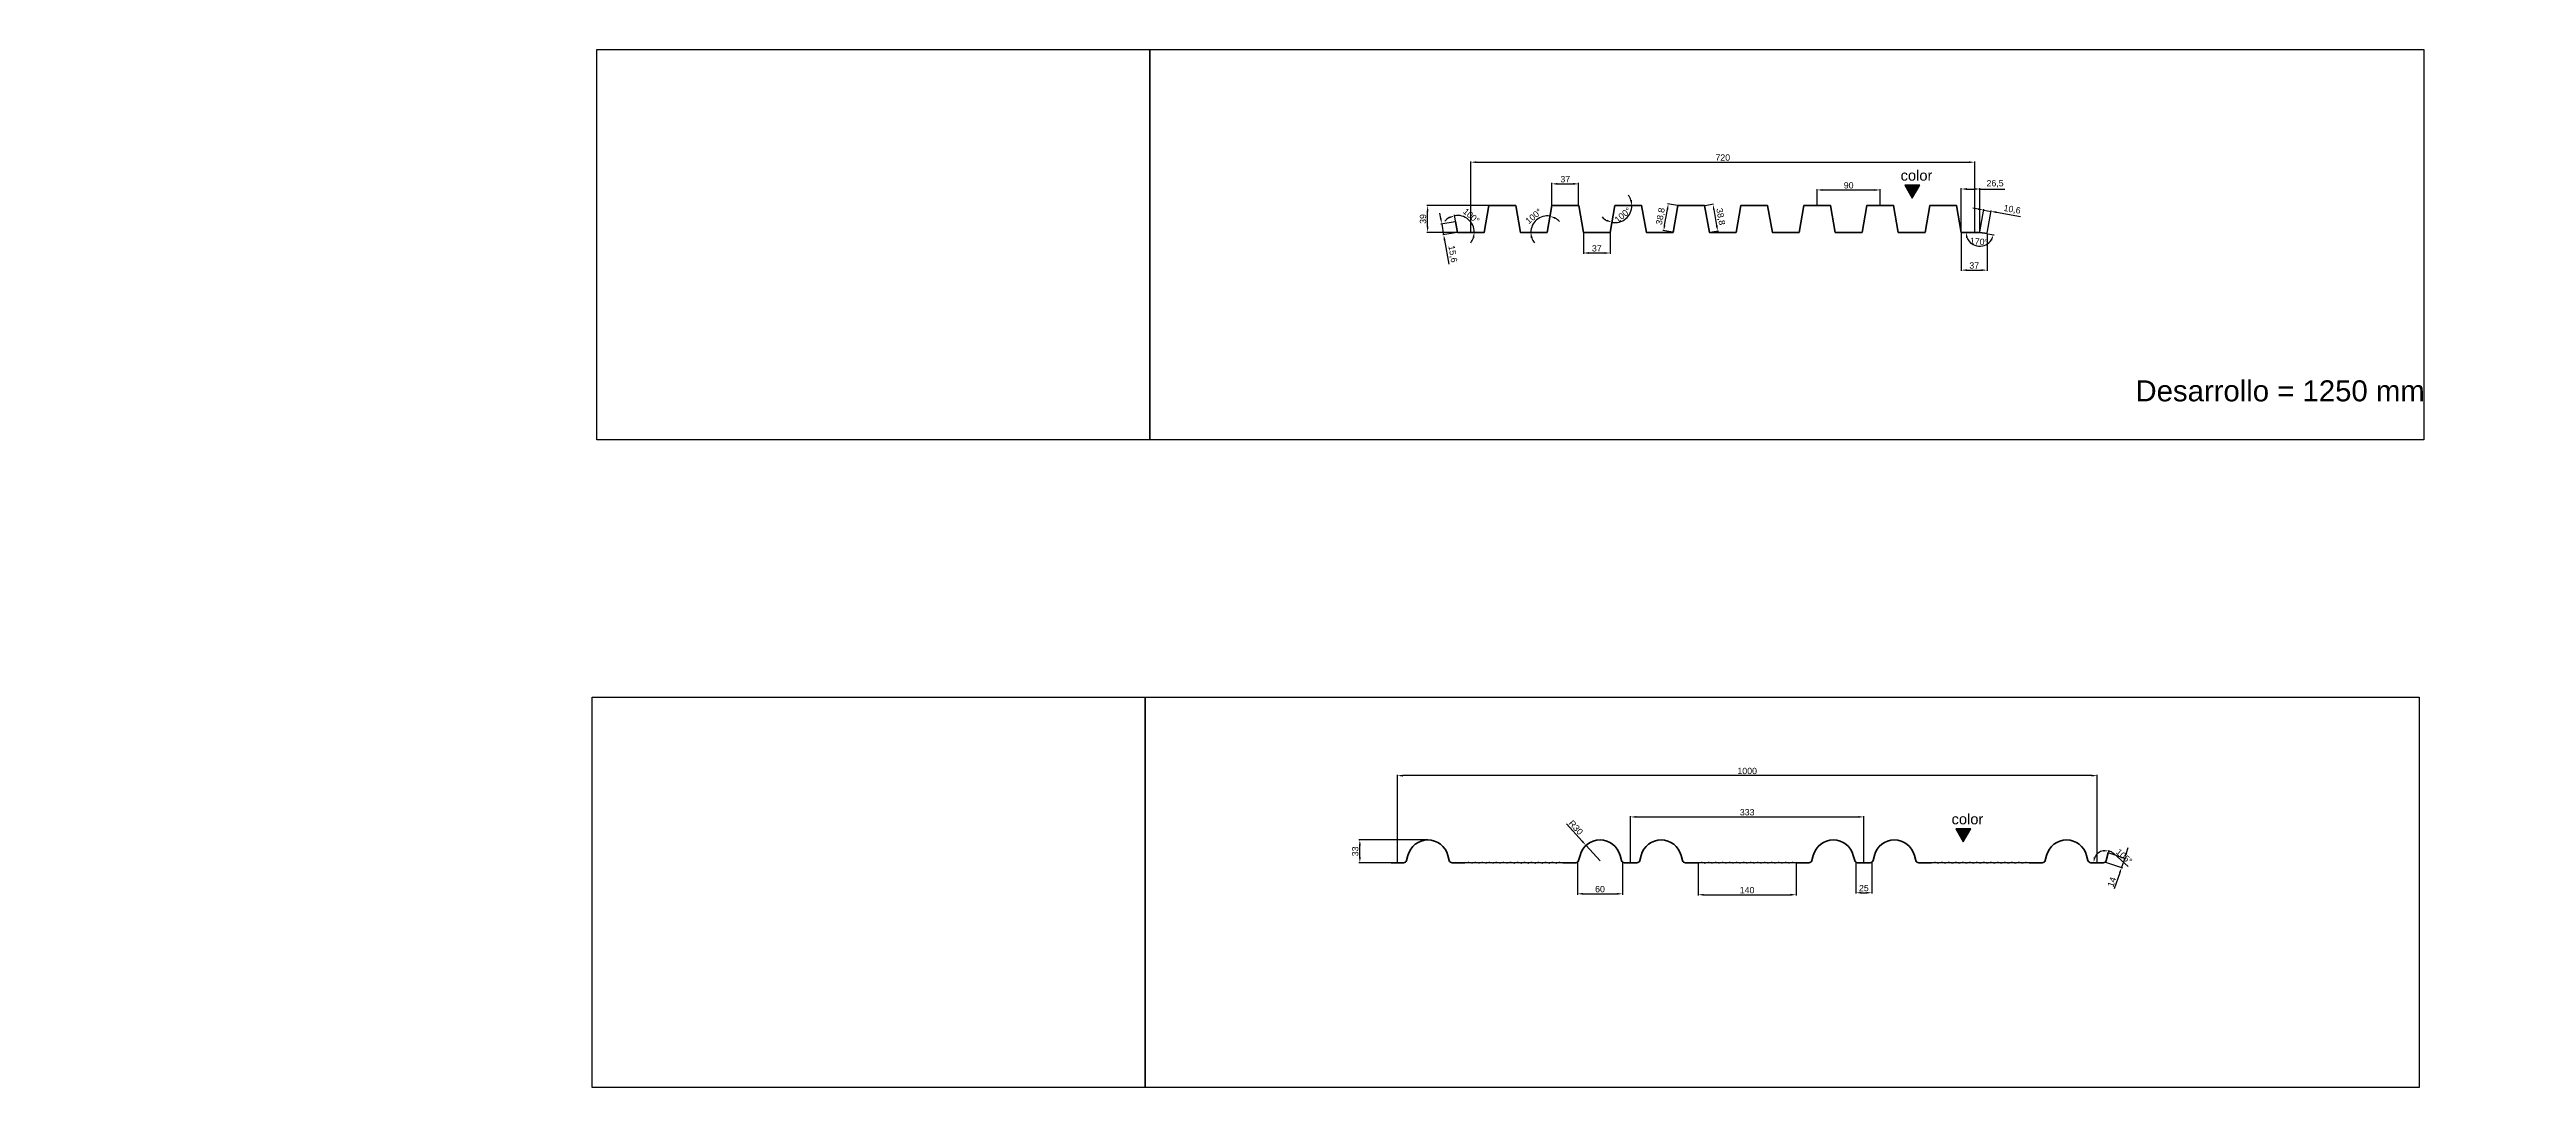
# Model space of a CAD drawing. Header units: millimetres. Extents: x 4334 to 41995838936, y 18500 to 30334.
# Drawn here: x 22314 to 25853, y 21992 to 23474 of the extents above; entities that cross this region are included whole.
import ezdxf

# ---------------------------------------------------------------- set-up
doc = ezdxf.new("R2010")
doc.units = ezdxf.units.MM
doc.layers.add('ANOTACIONES', color=7, linetype='Continuous', plot=False)
doc.layers.add('COTAS1', color=7, linetype='Continuous', lineweight=0)
doc.layers.add('FIBRA NEUTRA', color=1, linetype='Continuous', lineweight=40)
doc.layers.add('RECUADROS', color=253, linetype='Continuous')
doc.styles.get("Standard").update_dxf_attribs({"font": 'arial.ttf'})
doc.dimstyles.new('ISO-25', dxfattribs={"dimtxt": 9, "dimasz": 8, "dimexe": 1.25, "dimexo": 0.625, "dimgap": 2, "dimtad": 1, "dimdec": 1, "dimtxsty": 'Standard', "dimcen": 2.5, "dimadec": 0, "dimazin": 0, "dimtfac": 1, "dimtdec": 1, "dimtmove": 0, "dimatfit": 3, "dimfxl": 1, "dimarcsym": 0})

# ---------------------------------------------------------------- blocks, each defined once
blk = doc.blocks.new('*D238')
at = {"layer": 'COTAS1', "color": 0, "lineweight": -2, "transparency": 16777216}
for p, q in [((24239.4, 22313.2), (24239.4, 22438.2)), ((25231.3, 22437), (24247.4, 22437)), ((25239.3, 22313.2), (25239.3, 22438.2))]:
    blk.add_line(p, q, dxfattribs=at)
at = {"layer": 'COTAS1', "color": 0, "transparency": 16777216}
for points in [[(24247.4, 22438.3), (24247.4, 22435.6), (24239.4, 22437)], [(25231.3, 22438.3), (25231.3, 22435.6), (25239.3, 22437)]]:
    blk.add_solid(points, dxfattribs=at)
at = {"layer": 'Defpoints', "color": 0, "transparency": 16777216}
for p in [(24239.4, 22437), (24239.4, 22312.6), (25239.3, 22312.6)]:
    blk.add_point(p, dxfattribs=at)
at = {"layer": 'COTAS1', "color": 0, "transparency": 16777216, "insert": (24739.3, 22443.6), "char_height": 9, "attachment_point": 5}
blk.add_mtext('1000', dxfattribs=at)
blk = doc.blocks.new('*D239')
at = {"layer": 'COTAS1', "color": 0, "lineweight": -2, "transparency": 16777216}
for p, q in [((24481, 22367.9), (24503.6, 22343.2)), ((24529, 22315.5), (24509, 22337.3))]:
    blk.add_line(p, q, dxfattribs=at)
at = {"layer": 'COTAS1', "color": 0, "transparency": 16777216}
blk.add_solid([(24504.6, 22344.1), (24502.7, 22342.3), (24509, 22337.3)], dxfattribs=at)
at = {"layer": 'Defpoints', "color": 0, "transparency": 16777216}
for p in [(24509, 22337.3), (24529, 22315.5)]:
    blk.add_point(p, dxfattribs=at)
at = {"layer": 'COTAS1', "color": 0, "transparency": 16777216, "insert": (24494.5, 22362.9), "char_height": 9, "attachment_point": 5, "rotation": 312.5047}
blk.add_mtext('R30', dxfattribs=at)
blk = doc.blocks.new('*D240')
at = {"layer": 'COTAS1', "color": 0, "lineweight": -2, "transparency": 16777216}
for p, q in [((24572.7, 22313.2), (24572.7, 22379.3)), ((24580.7, 22378), (24898, 22378)), ((24906, 22313.2), (24906, 22379.3))]:
    blk.add_line(p, q, dxfattribs=at)
at = {"layer": 'COTAS1', "color": 0, "transparency": 16777216}
for points in [[(24580.7, 22379.3), (24580.7, 22376.7), (24572.7, 22378)], [(24898, 22379.3), (24898, 22376.7), (24906, 22378)]]:
    blk.add_solid(points, dxfattribs=at)
at = {"layer": 'Defpoints', "color": 0, "transparency": 16777216}
for p in [(24906, 22378), (24572.7, 22312.6), (24906, 22312.6)]:
    blk.add_point(p, dxfattribs=at)
at = {"layer": 'COTAS1', "color": 0, "transparency": 16777216, "insert": (24739.3, 22384.6), "char_height": 9, "attachment_point": 5}
blk.add_mtext('333', dxfattribs=at)
blk = doc.blocks.new('*D241')
at = {"layer": 'COTAS1', "color": 0, "lineweight": -2, "transparency": 16777216}
for p, q in [((24282.4, 22345.1), (24184.6, 22345.1)), ((24185.8, 22320.6), (24185.8, 22337.1)), ((24229.9, 22312.6), (24184.6, 22312.6))]:
    blk.add_line(p, q, dxfattribs=at)
at = {"layer": 'COTAS1', "color": 0, "transparency": 16777216}
for points in [[(24184.5, 22337.1), (24187.2, 22337.1), (24185.8, 22345.1)], [(24184.5, 22320.6), (24187.2, 22320.6), (24185.8, 22312.6)]]:
    blk.add_solid(points, dxfattribs=at)
at = {"layer": 'Defpoints', "color": 0, "transparency": 16777216}
for p in [(24185.8, 22345.1), (24283, 22345.1), (24230.5, 22312.6)]:
    blk.add_point(p, dxfattribs=at)
at = {"layer": 'COTAS1', "color": 0, "transparency": 16777216, "insert": (24179.3, 22328.8), "char_height": 9, "attachment_point": 5, "rotation": 90}
blk.add_mtext('33', dxfattribs=at)
blk = doc.blocks.new('*D242')
at = {"layer": 'COTAS1', "color": 0, "lineweight": -2, "transparency": 16777216}
for p, q in [((25281.2, 22326.5), (25283.8, 22334.1)), ((25251.4, 22313.3), (25275.4, 22305.2)), ((25255.9, 22326.6), (25279.9, 22318.5)), ((25271.6, 22298), (25263.9, 22275.3)), ((25278.7, 22318.9), (25274.2, 22305.6))]:
    blk.add_line(p, q, dxfattribs=at)
at = {"layer": 'COTAS1', "color": 0, "transparency": 16777216}
for points in [[(25270.4, 22298.5), (25272.9, 22297.6), (25274.2, 22305.6)], [(25280, 22326.9), (25282.5, 22326.1), (25278.7, 22318.9)]]:
    blk.add_solid(points, dxfattribs=at)
at = {"layer": 'Defpoints', "color": 0, "transparency": 16777216}
for p in [(25250.8, 22313.5), (25255.3, 22326.8), (25274.2, 22305.6)]:
    blk.add_point(p, dxfattribs=at)
at = {"layer": 'COTAS1', "color": 0, "transparency": 16777216, "insert": (25260.3, 22285), "char_height": 9, "attachment_point": 5, "rotation": 71.3294}
blk.add_mtext('14', dxfattribs=at)
blk = doc.blocks.new('*D243')
at = {"layer": 'COTAS1', "color": 0, "lineweight": -2, "transparency": 16777216}
for p, q in [((25255.5, 22327.4), (25256.4, 22330.7)), ((25263.1, 22325.7), (25283.9, 22307.2))]:
    blk.add_line(p, q, dxfattribs=at)
for start, end in [(101.5339, 153.466), (48.466, 74.9999)]:
    blk.add_arc((25251.5, 22312.6), 17.4, start, end, dxfattribs=at)
at = {"layer": 'COTAS1', "color": 0, "transparency": 16777216}
for points in [[(25237.2, 22320.1), (25234.6, 22320.7), (25234.1, 22312.6)], [(25248.1, 22331), (25248, 22328.4), (25256, 22329.4)]]:
    blk.add_solid(points, dxfattribs=at)
at = {"layer": 'Defpoints', "color": 0, "transparency": 16777216}
for p in [(25230.4, 22312.6), (25237.3, 22322.6), (25248.2, 22312.6), (25252.4, 22315.8), (25255.3, 22326.8)]:
    blk.add_point(p, dxfattribs=at)
at = {"layer": 'COTAS1', "color": 0, "transparency": 16777216, "insert": (25277.9, 22321.4), "char_height": 9, "attachment_point": 5, "rotation": 318.466}
blk.add_mtext('105°', dxfattribs=at)
blk = doc.blocks.new('*D244')
at = {"layer": 'COTAS1', "color": 0, "lineweight": -2, "transparency": 16777216}
for p, q in [((24496.9, 22312.9), (24496.9, 22266.9)), ((24561.1, 22312.9), (24561.1, 22266.9)), ((24504.9, 22268.2), (24553.1, 22268.2))]:
    blk.add_line(p, q, dxfattribs=at)
at = {"layer": 'COTAS1', "color": 0, "transparency": 16777216}
for points in [[(24504.9, 22269.5), (24504.9, 22266.8), (24496.9, 22268.2)], [(24553.1, 22269.5), (24553.1, 22266.8), (24561.1, 22268.2)]]:
    blk.add_solid(points, dxfattribs=at)
at = {"layer": 'Defpoints', "color": 0, "transparency": 16777216}
for p in [(24496.9, 22313.5), (24561.1, 22313.5), (24561.1, 22268.2)]:
    blk.add_point(p, dxfattribs=at)
at = {"layer": 'COTAS1', "color": 0, "transparency": 16777216, "insert": (24529, 22274.8), "char_height": 9, "attachment_point": 5}
blk.add_mtext('60', dxfattribs=at)
blk = doc.blocks.new('*D245')
at = {"layer": 'COTAS1', "color": 0, "lineweight": -2, "transparency": 16777216}
for p, q in [((24669.3, 22312), (24669.3, 22265.6)), ((24809.1, 22312), (24809.1, 22265.6)), ((24677.3, 22266.8), (24801.1, 22266.8))]:
    blk.add_line(p, q, dxfattribs=at)
at = {"layer": 'COTAS1', "color": 0, "transparency": 16777216}
for points in [[(24677.3, 22268.2), (24677.3, 22265.5), (24669.3, 22266.8)], [(24801.1, 22268.2), (24801.1, 22265.5), (24809.1, 22266.8)]]:
    blk.add_solid(points, dxfattribs=at)
at = {"layer": 'Defpoints', "color": 0, "transparency": 16777216}
for p in [(24669.3, 22312.6), (24809.1, 22312.6), (24809.1, 22266.8)]:
    blk.add_point(p, dxfattribs=at)
at = {"layer": 'COTAS1', "color": 0, "transparency": 16777216, "insert": (24739.2, 22273.4), "char_height": 9, "attachment_point": 5}
blk.add_mtext('140', dxfattribs=at)
blk = doc.blocks.new('*D246')
at = {"layer": 'COTAS1', "color": 0, "lineweight": -2, "transparency": 16777216}
for p, q in [((24894.4, 22312.9), (24894.4, 22268.4)), ((24917.5, 22312.9), (24917.5, 22268.4)), ((24902.4, 22269.7), (24909.5, 22269.7))]:
    blk.add_line(p, q, dxfattribs=at)
at = {"layer": 'COTAS1', "color": 0, "transparency": 16777216}
for points in [[(24902.4, 22271), (24902.4, 22268.4), (24894.4, 22269.7)], [(24909.5, 22271), (24909.5, 22268.4), (24917.5, 22269.7)]]:
    blk.add_solid(points, dxfattribs=at)
at = {"layer": 'Defpoints', "color": 0, "transparency": 16777216}
for p in [(24894.4, 22313.5), (24917.5, 22313.5), (24917.5, 22269.7)]:
    blk.add_point(p, dxfattribs=at)
at = {"layer": 'COTAS1', "color": 0, "transparency": 16777216, "insert": (24906, 22276.3), "char_height": 9, "attachment_point": 5}
blk.add_mtext('25', dxfattribs=at)
blk = doc.blocks.new('Color superior')
at = {"layer": 'ANOTACIONES'}
h = blk.add_hatch(color=256, dxfattribs=at)
h.dxf.hatch_style = 1
h.paths.add_polyline_path([(10.7, 18.6), (-10.7, 18.6), (0, 0)])
blk.add_lwpolyline([(0, 0), (10.7, 18.6), (-10.7, 18.6)], close=True, dxfattribs=at)
at = {"layer": 'ANOTACIONES', "insert": (-16.7, 40.1), "char_height": 15, "attachment_point": 1}
blk.add_mtext_dynamic_manual_height_columns('color', width=249.804, gutter_width=75, heights=[0], dxfattribs=at)
blk = doc.blocks.new('*D247')
at = {"layer": 'COTAS1', "color": 0, "lineweight": -2, "transparency": 16777216}
for p, q in [((24460.2, 23251.9), (24460.2, 23283.6)), ((24468.2, 23282.3), (24490.5, 23282.3)), ((24498.5, 23251.9), (24498.5, 23283.6))]:
    blk.add_line(p, q, dxfattribs=at)
at = {"layer": 'COTAS1', "color": 0, "transparency": 16777216}
for points in [[(24468.2, 23283.7), (24468.2, 23281), (24460.2, 23282.3)], [(24490.5, 23283.7), (24490.5, 23281), (24498.5, 23282.3)]]:
    blk.add_solid(points, dxfattribs=at)
at = {"layer": 'Defpoints', "color": 0, "transparency": 16777216}
for p in [(24498.5, 23282.3), (24460.2, 23251.3), (24498.5, 23251.3)]:
    blk.add_point(p, dxfattribs=at)
at = {"layer": 'COTAS1', "color": 0, "transparency": 16777216, "insert": (24479.4, 23288.9), "char_height": 9, "attachment_point": 5}
blk.add_mtext('37', dxfattribs=at)
blk = doc.blocks.new('*D248')
at = {"layer": 'COTAS1', "color": 0, "lineweight": -2, "transparency": 16777216}
for p, q in [((24505.3, 23212.4), (24505.3, 23182.3)), ((24513.3, 23183.6), (24535.5, 23183.6)), ((24543.5, 23212.4), (24543.5, 23182.3))]:
    blk.add_line(p, q, dxfattribs=at)
at = {"layer": 'COTAS1', "color": 0, "transparency": 16777216}
for points in [[(24513.3, 23184.9), (24513.3, 23182.2), (24505.3, 23183.6)], [(24535.5, 23184.9), (24535.5, 23182.2), (24543.5, 23183.6)]]:
    blk.add_solid(points, dxfattribs=at)
at = {"layer": 'Defpoints', "color": 0, "transparency": 16777216}
for p in [(24505.3, 23213.1), (24543.5, 23213.1), (24543.5, 23183.6)]:
    blk.add_point(p, dxfattribs=at)
at = {"layer": 'COTAS1', "color": 0, "transparency": 16777216, "insert": (24524.4, 23190.2), "char_height": 9, "attachment_point": 5}
blk.add_mtext('37', dxfattribs=at)
blk = doc.blocks.new('*D68')
at = {"layer": 'COTAS1', "color": 0, "lineweight": -2, "transparency": 16777216}
for p, q in [((24344.4, 23213.7), (24344.4, 23314.5)), ((24352.4, 23313.3), (25056.4, 23313.3)), ((25064.4, 23213.7), (25064.4, 23314.5))]:
    blk.add_line(p, q, dxfattribs=at)
at = {"layer": 'COTAS1', "color": 0, "transparency": 16777216}
for points in [[(24352.4, 23314.6), (24352.4, 23312), (24344.4, 23313.3)], [(25056.4, 23314.6), (25056.4, 23312), (25064.4, 23313.3)]]:
    blk.add_solid(points, dxfattribs=at)
at = {"layer": 'Defpoints', "color": 0, "transparency": 16777216}
for p in [(25064.4, 23313.3), (24344.4, 23213.1), (25064.4, 23213.1)]:
    blk.add_point(p, dxfattribs=at)
at = {"layer": 'COTAS1', "color": 0, "transparency": 16777216, "insert": (24704.4, 23319.9), "char_height": 9, "attachment_point": 5}
blk.add_mtext('720', dxfattribs=at)
blk = doc.blocks.new('*D249')
at = {"layer": 'COTAS1', "color": 0, "lineweight": -2, "transparency": 16777216}
for p, q in [((24839.3, 23251.9), (24839.3, 23274.9)), ((24847.3, 23273.6), (24921.3, 23273.6)), ((24929.3, 23251.9), (24929.3, 23274.9))]:
    blk.add_line(p, q, dxfattribs=at)
at = {"layer": 'COTAS1', "color": 0, "transparency": 16777216}
for points in [[(24847.3, 23274.9), (24847.3, 23272.3), (24839.3, 23273.6)], [(24921.3, 23274.9), (24921.3, 23272.3), (24929.3, 23273.6)]]:
    blk.add_solid(points, dxfattribs=at)
at = {"layer": 'Defpoints', "color": 0, "transparency": 16777216}
for p in [(24929.3, 23273.6), (24839.3, 23251.3), (24929.3, 23251.3)]:
    blk.add_point(p, dxfattribs=at)
at = {"layer": 'COTAS1', "color": 0, "transparency": 16777216, "insert": (24884.3, 23280.2), "char_height": 9, "attachment_point": 5}
blk.add_mtext('90', dxfattribs=at)
blk = doc.blocks.new('*D250')
at = {"layer": 'COTAS1', "color": 0, "lineweight": -2, "transparency": 16777216}
for p, q in [((24369.6, 23251.3), (24281.5, 23251.3)), ((24282.7, 23221.1), (24282.7, 23243.3)), ((24324.7, 23213.1), (24281.5, 23213.1))]:
    blk.add_line(p, q, dxfattribs=at)
at = {"layer": 'COTAS1', "color": 0, "transparency": 16777216}
for points in [[(24281.4, 23243.3), (24284, 23243.3), (24282.7, 23251.3)], [(24281.4, 23221.1), (24284, 23221.1), (24282.7, 23213.1)]]:
    blk.add_solid(points, dxfattribs=at)
at = {"layer": 'Defpoints', "color": 0, "transparency": 16777216}
for p in [(24282.7, 23251.3), (24370.2, 23251.3), (24325.3, 23213.1)]:
    blk.add_point(p, dxfattribs=at)
at = {"layer": 'COTAS1', "color": 0, "transparency": 16777216, "insert": (24276.1, 23232.2), "char_height": 9, "attachment_point": 5, "rotation": 90}
blk.add_mtext('39', dxfattribs=at)
blk = doc.blocks.new('*D251')
at = {"layer": 'COTAS1', "color": 0, "lineweight": -2, "transparency": 16777216}
for p, q in [((25045.2, 23212.4), (25045.2, 23157.9)), ((25082.1, 23210.6), (25082.1, 23157.9)), ((25053.2, 23159.1), (25074.1, 23159.1))]:
    blk.add_line(p, q, dxfattribs=at)
at = {"layer": 'COTAS1', "color": 0, "transparency": 16777216}
for points in [[(25053.2, 23160.4), (25053.2, 23157.8), (25045.2, 23159.1)], [(25074.1, 23160.4), (25074.1, 23157.8), (25082.1, 23159.1)]]:
    blk.add_solid(points, dxfattribs=at)
at = {"layer": 'Defpoints', "color": 0, "transparency": 16777216}
for p in [(25045.2, 23213.1), (25082.1, 23211.2), (25082.1, 23159.1)]:
    blk.add_point(p, dxfattribs=at)
at = {"layer": 'COTAS1', "color": 0, "transparency": 16777216, "insert": (25063.7, 23165.7), "char_height": 9, "attachment_point": 5}
blk.add_mtext('37', dxfattribs=at)
blk = doc.blocks.new('*D252')
at = {"layer": 'COTAS1', "color": 0, "lineweight": -2, "transparency": 16777216}
blk.add_line((25082.7, 23211.1), (25092.4, 23209.4), dxfattribs=at)
blk.add_arc((25071.7, 23213.1), 19.8, 203.3227, 326.6773, dxfattribs=at)
at = {"layer": 'COTAS1', "color": 0, "transparency": 16777216}
for points in [[(25052.2, 23205), (25054.8, 23205.5), (25051.9, 23213.1)], [(25087, 23202.7), (25089.4, 23201.7), (25091.2, 23209.6)]]:
    blk.add_solid(points, dxfattribs=at)
at = {"layer": 'Defpoints', "color": 0, "transparency": 16777216}
for p in [(25045.2, 23213.1), (25060.8, 23196.5), (25071.7, 23213.1), (25071.7, 23213.1), (25082.1, 23211.2)]:
    blk.add_point(p, dxfattribs=at)
at = {"layer": 'COTAS1', "color": 0, "transparency": 16777216, "insert": (25070.5, 23199.9), "char_height": 9, "attachment_point": 5, "rotation": 355}
blk.add_mtext('170°', dxfattribs=at)
blk = doc.blocks.new('*D253')
at = {"layer": 'COTAS1', "color": 0, "lineweight": -2, "transparency": 16777216}
for p, q in [((25069.4, 23246.3), (25061.5, 23247.7)), ((25071.8, 23213.7), (25077.5, 23246.1)), ((25077.3, 23244.9), (25087.7, 23243.1)), ((25082.2, 23211.8), (25087.9, 23244.3)), ((25095.6, 23241.7), (25129.6, 23235.7))]:
    blk.add_line(p, q, dxfattribs=at)
at = {"layer": 'COTAS1', "color": 0, "transparency": 16777216}
for points in [[(25069.6, 23247.6), (25069.2, 23245), (25077.3, 23244.9)], [(25095.8, 23243), (25095.4, 23240.4), (25087.7, 23243.1)]]:
    blk.add_solid(points, dxfattribs=at)
at = {"layer": 'Defpoints', "color": 0, "transparency": 16777216}
for p in [(25087.7, 23243.1), (25071.7, 23213.1), (25082.1, 23211.2)]:
    blk.add_point(p, dxfattribs=at)
at = {"layer": 'COTAS1', "color": 0, "transparency": 16777216, "insert": (25117.8, 23245.3), "char_height": 9, "attachment_point": 5, "rotation": 350}
blk.add_mtext('10,6', dxfattribs=at)
blk = doc.blocks.new('*D254')
at = {"layer": 'COTAS1', "color": 0, "lineweight": -2, "transparency": 16777216}
for p, q in [((25045.2, 23213.7), (25045.2, 23276.2)), ((25053.2, 23275), (25063.7, 23275)), ((25071.7, 23213.7), (25071.7, 23276.2)), ((25071.7, 23275), (25107.3, 23275))]:
    blk.add_line(p, q, dxfattribs=at)
at = {"layer": 'COTAS1', "color": 0, "transparency": 16777216}
for points in [[(25053.2, 23276.3), (25053.2, 23273.6), (25045.2, 23275)], [(25063.7, 23276.3), (25063.7, 23273.6), (25071.7, 23275)]]:
    blk.add_solid(points, dxfattribs=at)
at = {"layer": 'Defpoints', "color": 0, "transparency": 16777216}
for p in [(25071.7, 23275), (25045.2, 23213.1), (25071.7, 23213.1)]:
    blk.add_point(p, dxfattribs=at)
at = {"layer": 'COTAS1', "color": 0, "transparency": 16777216, "insert": (25093.5, 23282.4), "char_height": 9, "attachment_point": 5}
blk.add_mtext('26,5', dxfattribs=at)
blk = doc.blocks.new('*D255')
at = {"layer": 'COTAS1', "color": 0, "lineweight": -2, "transparency": 16777216}
for start, end in [(80, 180), (40.6628, 60.3314), (199.6686, 219.3373)]:
    blk.add_arc((24453.5, 23213.1), 23.4, start, end, dxfattribs=at)
at = {"layer": 'COTAS1', "color": 0, "transparency": 16777216}
for points in [[(24464.6, 23232.2), (24465.5, 23234.7), (24457.6, 23236.1)], [(24430.1, 23205), (24432.8, 23205.4), (24430.1, 23213.1)]]:
    blk.add_solid(points, dxfattribs=at)
at = {"layer": 'Defpoints', "color": 0, "transparency": 16777216}
for p in [(24444.2, 23234.6), (24460.2, 23251.3), (24415.3, 23213.1), (24453.5, 23213.1), (24453.5, 23213.1)]:
    blk.add_point(p, dxfattribs=at)
at = {"layer": 'COTAS1', "color": 0, "transparency": 16777216, "insert": (24434.2, 23236.1), "char_height": 9, "attachment_point": 5, "rotation": 40}
blk.add_mtext('100°', dxfattribs=at)
blk = doc.blocks.new('*D256')
at = {"layer": 'COTAS1', "color": 0, "lineweight": -2, "transparency": 16777216}
for start, end in [(18.957, 37.9139), (222.0861, 241.043), (260, 360)]:
    blk.add_arc((24550.2, 23251.3), 24.3, start, end, dxfattribs=at)
at = {"layer": 'COTAS1', "color": 0, "transparency": 16777216}
for points in [[(24574.5, 23259.4), (24571.9, 23259), (24574.5, 23251.3)], [(24538.9, 23231.3), (24538, 23228.8), (24546, 23227.4)]]:
    blk.add_solid(points, dxfattribs=at)
at = {"layer": 'Defpoints', "color": 0, "transparency": 16777216}
for p in [(24550.2, 23251.3), (24550.2, 23251.3), (24559.8, 23229), (24588.5, 23251.3), (24543.5, 23213.1)]:
    blk.add_point(p, dxfattribs=at)
at = {"layer": 'COTAS1', "color": 0, "transparency": 16777216, "insert": (24561.6, 23237.8), "char_height": 9, "attachment_point": 5, "rotation": 40}
blk.add_mtext('100°', dxfattribs=at)
blk = doc.blocks.new('*D257')
at = {"layer": 'COTAS1', "color": 0, "lineweight": -2, "transparency": 16777216}
for p, q in [((24639.6, 23251.4), (24625.4, 23253.9)), ((24621.3, 23223.3), (24625.3, 23245.8)), ((24632.9, 23213.2), (24618.7, 23215.7))]:
    blk.add_line(p, q, dxfattribs=at)
at = {"layer": 'COTAS1', "color": 0, "transparency": 16777216}
for points in [[(24624, 23246.1), (24626.6, 23245.6), (24626.7, 23253.7)], [(24620, 23223.6), (24622.6, 23223.1), (24619.9, 23215.5)]]:
    blk.add_solid(points, dxfattribs=at)
at = {"layer": 'Defpoints', "color": 0, "transparency": 16777216}
for p in [(24626.7, 23253.7), (24640.2, 23251.3), (24633.5, 23213.1)]:
    blk.add_point(p, dxfattribs=at)
at = {"layer": 'COTAS1', "color": 0, "transparency": 16777216, "insert": (24616, 23235.9), "char_height": 9, "attachment_point": 5, "rotation": 80}
blk.add_mtext('38,8', dxfattribs=at)
blk = doc.blocks.new('*D258')
at = {"layer": 'COTAS1', "color": 0, "lineweight": -2, "transparency": 16777216}
for p, q in [((24679.1, 23251.4), (24691.4, 23253.6)), ((24691.6, 23245.5), (24695.6, 23223)), ((24685.9, 23213.2), (24698.2, 23215.3))]:
    blk.add_line(p, q, dxfattribs=at)
at = {"layer": 'COTAS1', "color": 0, "transparency": 16777216}
for points in [[(24692.9, 23245.7), (24690.3, 23245.3), (24690.2, 23253.4)], [(24696.9, 23223.2), (24694.3, 23222.8), (24697, 23215.1)]]:
    blk.add_solid(points, dxfattribs=at)
at = {"layer": 'Defpoints', "color": 0, "transparency": 16777216}
for p in [(24678.5, 23251.3), (24685.3, 23213.1), (24697, 23215.1)]:
    blk.add_point(p, dxfattribs=at)
at = {"layer": 'COTAS1', "color": 0, "transparency": 16777216, "insert": (24700.9, 23235.5), "char_height": 9, "attachment_point": 5, "rotation": 280}
blk.add_mtext('38,8', dxfattribs=at)
blk = doc.blocks.new('*D259')
at = {"layer": 'COTAS1', "color": 0, "lineweight": -2, "transparency": 16777216}
for p, q in [((24301.6, 23232.8), (24300.2, 23240.7)), ((24322, 23228.3), (24301.7, 23224.7)), ((24302.9, 23224.9), (24305.6, 23209.6)), ((24324.7, 23213), (24304.4, 23209.4)), ((24307, 23201.7), (24313, 23167.7))]:
    blk.add_line(p, q, dxfattribs=at)
at = {"layer": 'COTAS1', "color": 0, "transparency": 16777216}
for points in [[(24302.9, 23233), (24300.2, 23232.6), (24302.9, 23224.9)], [(24308.3, 23202), (24305.7, 23201.5), (24305.6, 23209.6)]]:
    blk.add_solid(points, dxfattribs=at)
at = {"layer": 'Defpoints', "color": 0, "transparency": 16777216}
for p in [(24322.6, 23228.4), (24305.6, 23209.6), (24325.3, 23213.1)]:
    blk.add_point(p, dxfattribs=at)
at = {"layer": 'COTAS1', "color": 0, "transparency": 16777216, "insert": (24318, 23182.1), "char_height": 9, "attachment_point": 5, "rotation": 280}
blk.add_mtext('15,6', dxfattribs=at)
blk = doc.blocks.new('*D260')
at = {"layer": 'COTAS1', "color": 0, "lineweight": -2, "transparency": 16777216}
blk.add_line((24322.5, 23229), (24320.9, 23238.1), dxfattribs=at)
for start, end in [(119.0765, 138.1531), (0, 100), (321.8469, 340.9235)]:
    blk.add_arc((24325.3, 23213.1), 24.1, start, end, dxfattribs=at)
at = {"layer": 'COTAS1', "color": 0, "transparency": 16777216}
for points in [[(24313.1, 23235.4), (24314, 23232.9), (24321.1, 23236.8)], [(24346.8, 23205.4), (24349.4, 23205), (24349.4, 23213.1)]]:
    blk.add_solid(points, dxfattribs=at)
at = {"layer": 'Defpoints', "color": 0, "transparency": 16777216}
for p in [(24322.6, 23228.4), (24345.5, 23226.3), (24325.3, 23213.1), (24325.3, 23213.1), (24363.5, 23213.1)]:
    blk.add_point(p, dxfattribs=at)
at = {"layer": 'COTAS1', "color": 0, "transparency": 16777216, "insert": (24345.1, 23236.6), "char_height": 9, "attachment_point": 5, "rotation": 320}
blk.add_mtext('100°', dxfattribs=at)

msp = doc.modelspace()

# ---------------------------------------------------------------- linework, layer by layer
at = {"layer": 'FIBRA NEUTRA'}
msp.add_lwpolyline([(25082.1, 23211.23), (25071.67, 23213.07), (25045.2, 23213.07), (25038.46, 23251.32), (25000.16, 23251.32), (24993.42, 23213.07), (24955.22, 23213.07), (24948.47, 23251.32), (24910.18, 23251.32), (24903.43, 23213.07), (24865.23, 23213.07), (24858.48, 23251.32), (24820.19, 23251.32), (24813.44, 23213.07), (24775.24, 23213.07), (24768.5, 23251.32), (24730.2, 23251.32), (24723.46, 23213.07), (24685.25, 23213.07), (24678.51, 23251.32), (24640.21, 23251.32), (24633.47, 23213.07), (24595.26, 23213.07), (24588.52, 23251.32), (24550.22, 23251.32), (24543.48, 23213.07), (24505.28, 23213.07), (24498.53, 23251.32), (24460.24, 23251.32), (24453.49, 23213.07), (24415.29, 23213.07), (24408.54, 23251.32), (24370.25, 23251.32), (24363.5, 23213.07), (24325.3, 23213.07), (24322.6, 23228.39)], dxfattribs=at)
msp.add_lwpolyline([(24230.49, 22312.61), (24248.29, 22312.61, 0.3394299), (24252.49, 22315.84), (24254.45, 22323.13, -0.7672264), (24311.62, 22323.13), (24313.58, 22315.84, 0.3394293), (24317.78, 22312.61), (24335.71, 22312.61, 0.027374), (24336.04, 22312.63), (24340.39, 22313.11, -0.0816417), (24341.36, 22313.06), (24345.24, 22312.2, 0.1086117), (24346.53, 22312.2), (24350.25, 22313.02, -0.1086117), (24351.54, 22313.02), (24355.25, 22312.2, 0.1086117), (24356.54, 22312.2), (24360.26, 22313.02, -0.1086117), (24361.54, 22313.02), (24365.26, 22312.2, 0.1086117), (24366.55, 22312.2), (24370.26, 22313.02, -0.1086117), (24371.55, 22313.02), (24375.27, 22312.2, 0.1086117), (24376.56, 22312.2), (24380.27, 22313.02, -0.1086117), (24381.56, 22313.02), (24385.28, 22312.2, 0.1086117), (24386.56, 22312.2), (24390.28, 22313.02, -0.1086117), (24391.57, 22313.02), (24395.28, 22312.2, 0.1086117), (24396.57, 22312.2), (24400.29, 22313.02, -0.1086117), (24401.58, 22313.02), (24405.29, 22312.2, 0.1086117), (24406.58, 22312.2), (24410.3, 22313.02, -0.1086117), (24411.59, 22313.02), (24415.3, 22312.2, 0.1086117), (24416.59, 22312.2), (24420.31, 22313.02, -0.1086117), (24421.59, 22313.02), (24425.31, 22312.2, 0.1086117), (24426.6, 22312.2), (24430.31, 22313.02, -0.1086117), (24431.6, 22313.02), (24435.32, 22312.2, 0.1086117), (24436.61, 22312.2), (24440.32, 22313.02, -0.1086117), (24441.61, 22313.02), (24445.33, 22312.2, 0.1086117), (24446.61, 22312.2), (24450.33, 22313.02, -0.1086117), (24451.62, 22313.02), (24455.33, 22312.2, 0.1086117), (24456.62, 22312.2), (24460.34, 22313.02, -0.1086117), (24461.63, 22313.02), (24465.34, 22312.2, 0.1086117), (24466.63, 22312.2), (24470.51, 22313.06, -0.0816419), (24471.48, 22313.11), (24475.83, 22312.63, 0.0273743), (24476.16, 22312.61), (24494.3, 22312.61, 0.3394307), (24498.5, 22315.84), (24500.46, 22323.13, -0.7672288), (24557.63, 22323.13), (24559.59, 22315.84, 0.3394284), (24563.79, 22312.61), (24581.59, 22312.61, 0.3394289), (24585.79, 22315.84), (24587.75, 22323.13, -0.7672238), (24644.92, 22323.13), (24646.88, 22315.84, 0.3394302), (24651.08, 22312.61), (24669.01, 22312.61, 0.027374), (24669.34, 22312.63), (24673.69, 22313.11, -0.0816417), (24674.66, 22313.06), (24678.54, 22312.2, 0.1086117), (24679.83, 22312.2), (24683.55, 22313.02, -0.1086117), (24684.84, 22313.02), (24688.55, 22312.2, 0.1086117), (24689.84, 22312.2), (24693.56, 22313.02, -0.1086117), (24694.84, 22313.02), (24698.56, 22312.2, 0.1086117), (24699.85, 22312.2), (24703.56, 22313.02, -0.1086117), (24704.85, 22313.02), (24708.57, 22312.2, 0.1086117), (24709.86, 22312.2), (24713.57, 22313.02, -0.1086117), (24714.86, 22313.02), (24718.58, 22312.2, 0.1086117), (24719.86, 22312.2), (24723.58, 22313.02, -0.1086117), (24724.87, 22313.02), (24728.58, 22312.2, 0.1086117), (24729.87, 22312.2), (24733.59, 22313.02, -0.1086117), (24734.88, 22313.02), (24738.59, 22312.2, 0.1086117), (24739.88, 22312.2), (24743.6, 22313.02, -0.1086117), (24744.89, 22313.02), (24748.6, 22312.2, 0.1086117), (24749.89, 22312.2), (24753.61, 22313.02, -0.1086117), (24754.89, 22313.02), (24758.61, 22312.2, 0.1086117), (24759.9, 22312.2), (24763.61, 22313.02, -0.1086117), (24764.9, 22313.02), (24768.62, 22312.2, 0.1086117), (24769.91, 22312.2), (24773.62, 22313.02, -0.1086117), (24774.91, 22313.02), (24778.63, 22312.2, 0.1086117), (24779.91, 22312.2), (24783.63, 22313.02, -0.1086117), (24784.92, 22313.02), (24788.63, 22312.2, 0.1086117), (24789.92, 22312.2), (24793.64, 22313.02, -0.1086117), (24794.93, 22313.02), (24798.64, 22312.2, 0.1086117), (24799.93, 22312.2), (24803.81, 22313.06, -0.0816419), (24804.78, 22313.11), (24809.13, 22312.63, 0.0273743), (24809.46, 22312.61), (24827.6, 22312.61, 0.3394307), (24831.8, 22315.84), (24833.76, 22323.13, -0.7672288), (24890.93, 22323.13), (24892.89, 22315.84, 0.3394284), (24897.09, 22312.61), (24914.89, 22312.61, 0.3394289), (24919.09, 22315.84), (24921.05, 22323.13, -0.767254), (24978.22, 22323.13), (24980.18, 22315.84, 0.3394302), (24984.38, 22312.61), (25002.31, 22312.61, 0.027374), (25002.64, 22312.63), (25006.99, 22313.11, -0.0816417), (25007.96, 22313.06), (25011.84, 22312.21, 0.1086117), (25013.13, 22312.21), (25016.85, 22313.02, -0.1086117), (25018.14, 22313.02), (25021.85, 22312.21, 0.1086117), (25023.14, 22312.21), (25026.86, 22313.02, -0.1086117), (25028.14, 22313.02), (25031.86, 22312.21, 0.1086117), (25033.15, 22312.21), (25036.86, 22313.02, -0.1086117), (25038.15, 22313.02), (25041.87, 22312.21, 0.1086117), (25043.16, 22312.21), (25046.87, 22313.02, -0.1086117), (25048.16, 22313.02), (25051.88, 22312.21, 0.1086117), (25053.16, 22312.21), (25056.88, 22313.02, -0.1086117), (25058.17, 22313.02), (25061.88, 22312.21, 0.1086117), (25063.17, 22312.21), (25066.89, 22313.02, -0.1086117), (25068.18, 22313.02), (25071.89, 22312.21, 0.1086117), (25073.18, 22312.21), (25076.9, 22313.02, -0.1086117), (25078.19, 22313.02), (25081.9, 22312.21, 0.1086117), (25083.19, 22312.21), (25086.91, 22313.02, -0.1086117), (25088.19, 22313.02), (25091.91, 22312.21, 0.1086117), (25093.2, 22312.21), (25096.91, 22313.02, -0.1086117), (25098.2, 22313.02), (25101.92, 22312.21, 0.1086117), (25103.21, 22312.21), (25106.92, 22313.02, -0.1086117), (25108.21, 22313.02), (25111.93, 22312.21, 0.1086117), (25113.21, 22312.21), (25116.93, 22313.02, -0.1086117), (25118.22, 22313.02), (25121.93, 22312.21, 0.1086117), (25123.22, 22312.21), (25126.94, 22313.02, -0.1086117), (25128.23, 22313.02), (25131.94, 22312.21, 0.1086117), (25133.23, 22312.21), (25137.11, 22313.06, -0.0816419), (25138.08, 22313.11), (25142.43, 22312.63, 0.0273743), (25142.76, 22312.61), (25160.9, 22312.61, 0.3394307), (25165.1, 22315.84), (25167.06, 22323.13, -0.7672591), (25224.23, 22323.13), (25226.19, 22315.84, 0.3394284), (25230.39, 22312.61), (25248.19, 22312.61, 0.3394539), (25252.39, 22315.84), (25255.33, 22326.81)], format="xyb", dxfattribs=at)
at = {"layer": 'RECUADROS', "color": 0, "lineweight": 30}
for points in [[(23095.55, 23474.21), (23885.66, 23474.21), (23885.66, 22916.76), (23095.55, 22916.76)], [(23885.66, 23474.21), (25705.92, 23474.21), (25705.92, 22916.76), (23885.66, 22916.76)], [(23089.03, 22549.01), (23879.15, 22549.01), (23879.15, 21991.55), (23089.03, 21991.55)], [(23879.15, 22549.01), (25699.41, 22549.01), (25699.41, 21991.55), (23879.15, 21991.55)]]:
    msp.add_lwpolyline(points, close=True, dxfattribs=at)

# ---------------------------------------------------------------- block references
at = {"layer": 'ANOTACIONES'}
for p in [(24975.22, 23261.81), (25048.03, 22342.3)]:
    msp.add_blockref('Color superior', p, dxfattribs=at)

# ---------------------------------------------------------------- texts
at = {"layer": 'ANOTACIONES', "insert": (25294.09, 23001.67), "char_height": 30, "attachment_point": 1}
msp.add_mtext_dynamic_manual_height_columns('Desarrollo = 1250 mm', width=6765.1618, gutter_width=150, heights=[0], dxfattribs=at)

# ---------------------------------------------------------------- dimensions: what is measured, and where the dimension line sits
at = {"layer": 'COTAS1'}
for base, p1, p2, picture, middle in [((25064.4, 23313.29), (24344.4, 23213.07), (25064.4, 23213.07), '*D68', (24704.4, 23319.88)), ((25071.67, 23274.95), (25045.2, 23213.07), (25071.67, 23213.07), '*D254', (25093.47, 23282.36))]:
    dim = msp.add_linear_dim(base=base, p1=p1, p2=p2, dimstyle='ISO-25', dxfattribs=at)
    dim.commit()
    dim.dimension.update_dxf_attribs({"geometry": picture, "text_midpoint": middle})
for base, p1, p2, text, picture, middle in [((24498.53, 23282.35), (24460.24, 23251.32), (24498.53, 23251.32), '37', '*D247', (24479.38, 23288.94)), ((24929.32, 23273.61), (24839.34, 23251.32), (24929.32, 23251.32), '90', '*D249', (24884.33, 23280.2)), ((24543.48, 23183.56), (24505.28, 23213.07), (24543.48, 23213.07), '37', '*D248', (24524.38, 23190.16)), ((25082.1, 23159.12), (25045.2, 23213.07), (25082.1, 23211.23), '37', '*D251', (25063.65, 23165.71)), ((24239.39, 22436.96), (25239.29, 22312.61), (24239.39, 22312.61), '1000', '*D238', (24739.34, 22443.55)), ((24905.99, 22378.02), (24572.69, 22312.61), (24905.99, 22312.61), '333', '*D240', (24739.34, 22384.61)), ((24561.14, 22268.17), (24496.95, 22313.51), (24561.14, 22313.51), '60', '*D244', (24529.04, 22274.77)), ((24809.13, 22266.82), (24669.34, 22312.63), (24809.13, 22312.63), '140', '*D245', (24739.24, 22273.42)), ((24917.54, 22269.69), (24894.44, 22313.51), (24917.54, 22313.51), '25', '*D246', (24905.99, 22276.28))]:
    dim = msp.add_linear_dim(base=base, p1=p1, p2=p2, text=text, dimstyle='ISO-25', dxfattribs=at)
    dim.commit()
    dim.dimension.update_dxf_attribs({"geometry": picture, "text_midpoint": middle})
for base, line1, line2, picture, middle in [((24559.84, 23229.01), ((24588.52, 23251.32), (24550.22, 23251.32)), ((24550.22, 23251.32), (24543.48, 23213.07)), '*D256', (24561.6, 23237.76)), ((24345.47, 23226.33), ((24363.5, 23213.07), (24325.3, 23213.07)), ((24325.3, 23213.07), (24322.6, 23228.39)), '*D260', (24345.05, 23236.61)), ((24444.21, 23234.57), ((24460.24, 23251.32), (24453.49, 23213.07)), ((24453.49, 23213.07), (24415.29, 23213.07)), '*D255', (24434.2, 23236.06)), ((25060.8, 23196.53), ((25082.1, 23211.23), (25071.67, 23213.07)), ((25071.67, 23213.07), (25045.2, 23213.07)), '*D252', (25070.52, 23199.92)), ((25237.25, 22322.61), ((25252.39, 22315.84), (25255.33, 22326.81)), ((25230.39, 22312.61), (25248.19, 22312.61)), '*D243', (25277.86, 22321.38))]:
    dim = msp.add_angular_dim_2l(base=base, line1=line1, line2=line2, dimstyle='ISO-25', dxfattribs=at)
    dim.commit()
    dim.dimension.update_dxf_attribs({"geometry": picture, "text_midpoint": middle})
for p1, p2, distance, picture, middle in [((24633.47, 23213.07), (24640.21, 23251.32), 13.74, '*D257', (24616.01, 23235.87)), ((24678.51, 23251.32), (24685.25, 23213.07), 11.88, '*D258', (24700.88, 23235.54)), ((25071.67, 23213.07), (25082.1, 23211.23), 32.32, '*D253', (25117.82, 23245.27)), ((24322.6, 23228.39), (24325.3, 23213.07), -19.96, '*D259', (24318.02, 23182.07))]:
    dim = msp.add_aligned_dim(p1=p1, p2=p2, distance=distance, dimstyle='ISO-25', dxfattribs=at)
    dim.commit()
    dim.dimension.update_dxf_attribs({"geometry": picture, "text_midpoint": middle})
for base, p1, p2, text, picture, middle in [((24282.71, 23251.32), (24325.3, 23213.07), (24370.25, 23251.32), '39', '*D250', (24276.11, 23232.19)), ((24185.85, 22345.06), (24230.49, 22312.61), (24283.03, 22345.06), '33', '*D241', (24179.25, 22328.84))]:
    dim = msp.add_linear_dim(base=base, p1=p1, p2=p2, angle=90, text=text, dimstyle='ISO-25', dxfattribs=at)
    dim.commit()
    dim.dimension.update_dxf_attribs({"geometry": picture, "text_midpoint": middle})
dim = msp.add_radius_dim(center=(24529.04, 22315.46), mpoint=(24509.05, 22337.28), text='R30', dimstyle='ISO-25', dxfattribs=at)
dim.commit()
dim.dimension.update_dxf_attribs({"geometry": '*D239', "text_midpoint": (24494.5, 22362.93)})
dim = msp.add_aligned_dim(p1=(25255.33, 22326.81), p2=(25250.84, 22313.51), distance=24.64, text='14', dimstyle='ISO-25', dxfattribs=at)
dim.commit()
dim.dimension.update_dxf_attribs({"geometry": '*D242', "text_midpoint": (25260.32, 22284.97)})

doc.saveas('drawing.dxf')
